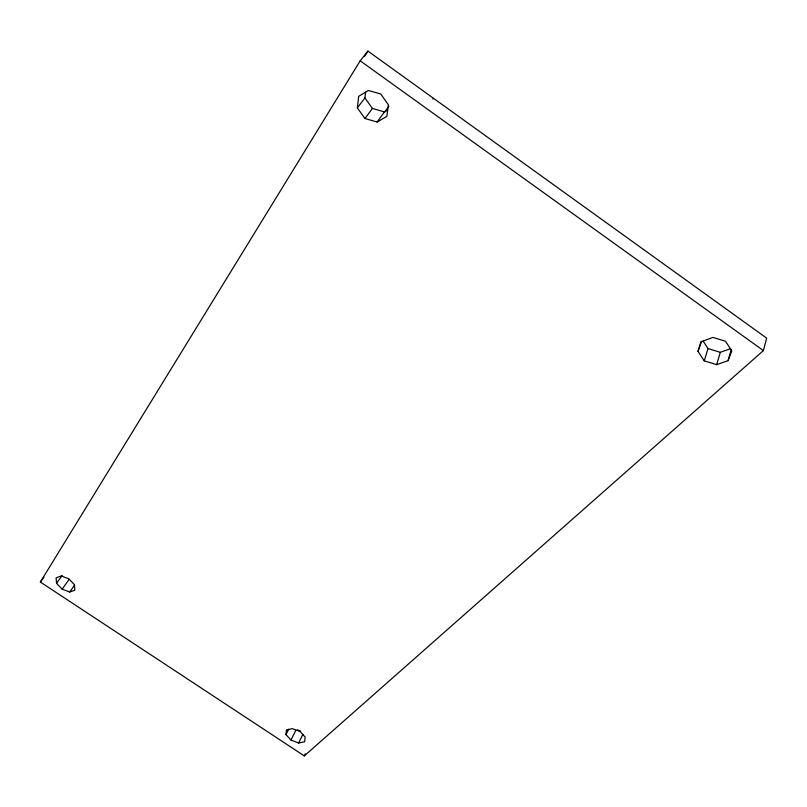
<?xml version="1.0" encoding="UTF-8"?>
<svg xmlns="http://www.w3.org/2000/svg" width="807" height="807" viewBox="0 0 807 807"><rect width="100%" height="100%" fill="white"/><g stroke="black" fill="none" stroke-linecap="round" stroke-linejoin="round"><path stroke-width="1.21" d="M357.35 107.906L358.701 96.295L368.385 90.475L380.733 93.995L388.369 104.799L386.815 116.41L377.111 122.028L364.966 118.508L357.35 107.906L364.925 97.919L365.621 92.149M285.96 734.622L286.515 729.901L292.396 728.64L300.154 731.626L305.197 737.094L304.552 741.804L298.661 743.005L290.984 740.039L285.96 734.622L288.634 729.296M763.402 350.591L766.65 338.133L367.921 51.083L360.184 60.818L40.35 582.039L304.3 755.917L763.402 350.591L360.184 60.818M701.132 341.341L697.984 351.338L704.249 360.83L716.656 364.673L728.075 360.638L731.303 349.391M716.656 364.673L720.308 352.336L730.496 348.674M704.249 360.83L708.032 348.553L703.21 341.21M697.984 351.338L701.515 341.633L712.944 337.417L725.554 341.29L731.818 350.954L728.075 360.638M304.3 755.917L305.328 753.768M298.661 743.005L302.867 734.431M290.984 740.039L295.755 730.426M364.623 56.45L367.921 51.083M432.925 99.049L433.43 98.313M69.715 592.015L74.819 590.199L74.476 584.742L68.817 578.821L61.181 575.966L56.107 577.842L56.53 583.32L62.159 589.171L69.715 592.015L74.567 585.105M62.159 589.171L69.14 579.335M56.53 583.32L62.159 575.462M40.35 582.039L43.901 577.166M377.111 122.028L384.465 111.911L387.673 110.034M384.515 112.193L388.843 106.242M364.966 118.508L372.43 108.441L384.465 111.911M708.032 348.553L720.308 352.336M297.369 729.78L300.648 731.031M364.925 97.919L372.43 108.441"/></g></svg>
